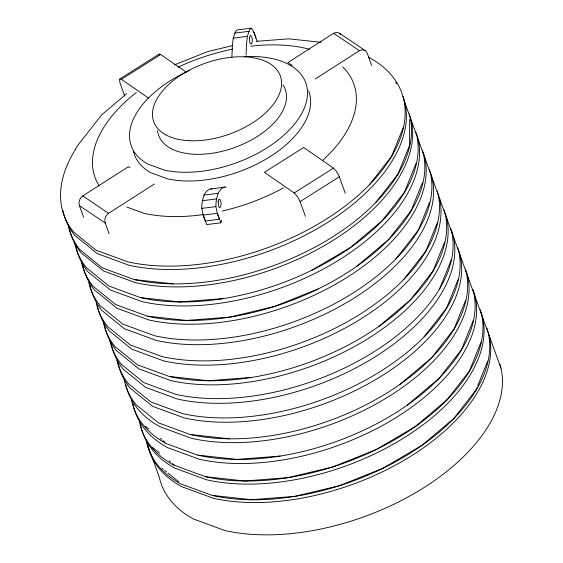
<?xml version="1.0" encoding="UTF-8"?>
<svg xmlns="http://www.w3.org/2000/svg" width="563" height="563" viewBox="0 0 563 563"><rect width="100%" height="100%" fill="white"/><g stroke="black" fill="none" stroke-linecap="round" stroke-linejoin="round"><path stroke-width="0.84" d="M409.611 145.564L409.688 119.342M226.199 187.043C222.336 186.656 219.697 190.294 218.099 193.32A132.305 41.409 82.8 0 0 216.649 198.922A19.698 6.165 82.8 0 0 216.009 203.173L215.882 206.6L217.459 213.56A22.126 6.925 82.8 0 0 219.535 219.232L205.382 221.013A22.126 6.925 82.8 0 1 203.306 215.333L201.73 208.38L201.857 204.946A19.698 6.165 82.8 0 1 202.497 200.702M231.921 56.926L232.322 46.145L233.251 38.136A132.305 41.409 82.8 0 1 234.905 33.09A19.698 6.165 82.8 0 1 236.207 30.676L237.304 29.923L251.457 28.15L253.871 32.225A22.126 6.925 82.8 0 1 255.926 37.967M246.073 55.153L246.474 44.364L247.403 36.363A132.305 41.409 82.8 0 1 249.057 31.31A19.698 6.165 82.8 0 1 250.359 28.903L251.457 28.15M158.682 54.914L159.477 54.013L160.701 54.512L186.254 72.212M220.83 222.814L217.395 213.307L203.236 215.087L206.677 224.588L220.83 222.814L221.555 220.344M391.637 156.303L403.326 127.308M398.041 173.974L409.407 145.789M404.452 192.187L416.12 163.228M411.004 210.956L422.334 182.841M418.253 230.351L429.604 202.201M425.853 251.175L437.535 222.202M432.975 271L444.65 242.041M439.541 288.995L451.385 259.634M446.515 308.235L458.191 279.269M454.045 329.024L465.721 300.058M461.456 349.672L473.131 320.713M469.246 371.376L480.915 342.431M476.002 390.025L476.974 387.618M477.628 386.007L487.671 361.08M216.649 198.922L202.497 200.695A132.305 41.409 82.8 0 1 203.947 195.094L206.431 191.399L209.169 189.281L224.75 187.064M75.238 149.35L78.707 144.149L101.755 114.789L126.675 93.62M369.229 184.96L391.757 156.05M375.648 202.666L398.175 173.763M404.649 191.92L382.136 220.809L350.334 247.6L311.423 270.479M388.667 239.486L411.138 210.653M395.916 258.903L418.429 230.014M403.495 279.755L426.008 250.866M433.172 270.719L410.659 299.607L378.864 326.406M424.15 336.822L446.67 307.926M454.214 328.757L431.694 357.653L399.892 384.452M461.646 349.391L439.133 378.28L407.338 405.071M446.86 399.983L469.352 371.13M453.63 418.661L476.115 389.8M357.033 266.088L388.829 239.296M446.987 399.821L415.177 426.627L376.253 449.513L332.853 466.917L287.953 477.656L244.602 480.992L205.755 476.706M453.764 418.527L421.954 445.333L383.023 468.219L339.63 485.623L294.723 496.362L251.365 499.705M159.174 54.069L119.673 79.066L119.75 82.17L124.768 96.104M129.94 167.619L128.505 166.648L82.782 195.924C79.707 197.951 78.215 202.138 79.418 205.636L83.584 217.149M154.325 184.052L108.603 213.321C105.527 215.347 104.035 219.535 105.239 223.032L109.109 233.722M371.707 65.582L367.238 53.246L365.964 51.17L339.559 33.259L336.702 32.323L333.613 33.287L287.89 62.563L292.19 65.463M315.181 79.017L359.433 50.684L362.523 49.72L365.38 50.656M119.905 78.897L121.432 79.334L160.701 54.512M333.486 168.14L303.668 147.485L264.399 172.306L294.21 192.961L333.486 168.14L336.16 170.941L338.652 175.128L345.302 193.243M305.435 216.424L300.079 201.624L339.348 176.803M174.467 64.893L207.67 51.578L232.808 45.568M318.116 288.967L274.744 306.363L229.859 317.096L186.522 320.431L147.689 316.146M234.905 33.09L249.057 31.31M233.251 38.136L247.403 36.363M203.947 195.094L218.099 193.32M201.73 208.38L215.882 206.6M210.59 188.844L212.047 188.823M256.517 41.296L288.756 38.847L321.051 42.302M223.166 298.608L179.829 301.944L141.003 297.658M251.689 377.407L208.359 380.743L169.526 376.464M280.17 456.079L236.833 459.415L198.007 455.129M134.36 279.565L173.214 283.858M190.512 434.516L229.352 438.802M212.744 495.433L251.534 499.712M126.914 207.064L143.903 213.293A137.583 76.54 -19.9 0 0 203.398 214.559M333.613 33.287L359.433 50.684M82.782 195.924L108.603 213.321M79.418 205.636L105.239 223.032M121.432 79.334L148.407 98.025M294.21 192.961L297.44 196.543L300.079 201.624M145.395 426.261L148.773 428.999M160.258 438.324L161.609 439.421M162.96 440.519L164.987 442.159M152.277 447.17L159.716 453.208M169.181 460.893L170.54 461.991M172.567 463.638L174.593 465.284M161.968 468.212L163.319 469.31M164.67 470.408L166.697 472.054M168.048 473.145L178.865 481.921M339.559 33.259L340.657 34.385M404.959 102.952L410.153 117.301M411.257 120.341L416.711 135.423M418.154 139.392L423.418 153.938M424.769 157.668L430.477 173.446M432.173 178.126L438.035 194.312M439.583 198.591L445.234 214.214M446.712 218.289L451.695 232.055M453.398 236.763L458.69 251.379M460.245 255.665L466.248 272.253M467.635 276.081L473.715 292.88M475.193 296.961L481.534 314.478M482.646 317.546L488.311 333.212M489.324 335.998L501.014 368.301M253.786 32.042L257.228 41.542M147.576 444.911L159.273 477.213A179.639 99.933 -19.9 0 0 193.25 518.917L225.003 530.557A179.639 99.933 -19.9 0 0 419.238 490.528A179.639 99.933 -19.9 0 0 499.895 364.099M282.95 84.858A67.335 37.461 -19.9 0 1 234.94 147.436A67.335 37.461 -19.9 0 1 157.506 130.595M409.28 113.937A179.639 99.933 -19.9 0 1 327.736 239.915A179.639 99.933 -19.9 0 1 134.142 279.558L102.389 267.918L79.974 249.726A179.639 99.933 -19.9 0 1 68.412 226.213M403.009 96.28A179.639 99.933 -19.9 0 1 325.111 224.011A179.639 99.933 -19.9 0 1 128.948 265.215L97.202 253.575L74.78 235.376A179.639 99.933 -19.9 0 1 62.873 210.224M395.578 82.282A179.639 99.933 -19.9 0 1 396.598 83.746M415.846 132.059A179.639 99.933 -19.9 0 1 334.295 258.044A179.639 99.933 -19.9 0 1 140.701 297.679L108.955 286.039L86.533 267.847A179.639 99.933 -19.9 0 1 74.626 242.695M417.028 135.197A179.639 99.933 -19.9 0 1 336.378 261.626A179.639 99.933 -19.9 0 1 142.136 301.648L110.39 290.008L87.969 271.816A179.639 99.933 -19.9 0 1 76.061 246.664M368.343 57.095A179.639 99.933 -19.9 0 1 355.281 197.916A179.639 99.933 -19.9 0 1 127.717 261.809L95.97 250.169L73.549 231.977A179.639 99.933 -19.9 0 1 73.788 152.179M74.203 151.482A179.639 99.933 -19.9 0 1 75.477 149.406M342.621 66.835A137.583 76.54 -19.9 0 1 322.423 160.638M283.323 187.993A137.583 76.54 -19.9 0 1 222.068 211.083M99.285 186.114A137.583 76.54 -19.9 0 1 136.401 92.431M178.042 67.173A137.583 76.54 -19.9 0 1 232.709 49.108M250.824 46.208A137.583 76.54 -19.9 0 1 309.418 49.27M244.3 56.68A92.782 51.613 -19.9 0 1 297.651 119.989A92.782 51.613 -19.9 0 1 164.206 170.061L147.809 164.051A92.782 51.613 -19.9 0 1 189.245 70.593M450.822 228.691A179.639 99.933 -19.9 0 1 369.279 354.676A179.639 99.933 -19.9 0 1 175.677 394.311L143.931 382.671L121.517 364.479A179.639 99.933 -19.9 0 1 109.602 339.327M445.326 213.264A179.639 99.933 -19.9 0 1 365.577 340.129A179.639 99.933 -19.9 0 1 170.695 380.546L138.948 368.906L116.527 350.714A179.639 99.933 -19.9 0 1 104.465 324.724M452.012 231.738A179.639 99.933 -19.9 0 1 372.27 358.61A179.639 99.933 -19.9 0 1 177.387 399.026L145.641 387.379L123.22 369.187A179.639 99.933 -19.9 0 1 111.15 343.205M308.7 90.953A92.782 51.613 -19.9 0 1 269.135 157.225A92.782 51.613 -19.9 0 1 167.366 178.788L150.968 172.778A92.782 51.613 -19.9 0 1 133.417 151.236M410.624 117.815A179.639 99.933 -19.9 0 1 328.194 243.35A179.639 99.933 -19.9 0 1 135.24 282.605L103.493 270.958L81.072 252.766A179.639 99.933 -19.9 0 1 69.165 227.614M437.162 190.948A179.639 99.933 -19.9 0 1 355.619 316.934A179.639 99.933 -19.9 0 1 162.017 356.569L130.271 344.929L107.85 326.737A179.639 99.933 -19.9 0 1 96.287 303.232M431.054 173.932A179.639 99.933 -19.9 0 1 350.397 300.361A179.639 99.933 -19.9 0 1 156.162 340.39L124.409 328.75L101.994 310.551A179.639 99.933 -19.9 0 1 90.08 285.399M457.571 247.178A179.639 99.933 -19.9 0 1 376.914 373.607A179.639 99.933 -19.9 0 1 182.672 413.636L150.926 401.996L128.505 383.804A179.639 99.933 -19.9 0 1 116.949 360.292M429.358 169.245A179.639 99.933 -19.9 0 1 348.701 295.674A179.639 99.933 -19.9 0 1 154.466 335.703L122.713 324.063L100.298 305.864A179.639 99.933 -19.9 0 1 88.736 282.359M438.457 194.397A179.639 99.933 -19.9 0 1 357.808 320.826A179.639 99.933 -19.9 0 1 163.566 360.855L131.819 349.215L109.398 331.016A179.639 99.933 -19.9 0 1 97.49 305.864M458.859 250.641A179.639 99.933 -19.9 0 1 379.11 377.513A179.639 99.933 -19.9 0 1 184.228 417.929L152.482 406.289L130.06 388.09A179.639 99.933 -19.9 0 1 117.998 362.108M423.383 152.643A179.639 99.933 -19.9 0 1 343.634 279.508A179.639 99.933 -19.9 0 1 148.752 319.925L117.005 308.285L94.584 290.093A179.639 99.933 -19.9 0 1 82.522 264.103M472.843 289.516A179.639 99.933 -19.9 0 1 391.299 415.501A179.639 99.933 -19.9 0 1 197.697 455.143L165.951 443.496A179.639 99.933 -19.9 0 1 131.622 400.152M480.148 309.453A179.639 99.933 -19.9 0 1 400.399 436.318A179.639 99.933 -19.9 0 1 205.516 476.734L173.77 465.094A179.639 99.933 -19.9 0 1 139.441 421.743M473.525 291.106A179.639 99.933 -19.9 0 1 394.698 418.415A179.639 99.933 -19.9 0 1 199.175 459.218L167.429 447.578A179.639 99.933 -19.9 0 1 133.1 404.227M481.259 312.521A179.639 99.933 -19.9 0 1 401.51 439.393A179.639 99.933 -19.9 0 1 206.628 479.81L174.882 468.163A179.639 99.933 -19.9 0 1 140.398 423.988M486.925 328.187A179.639 99.933 -19.9 0 1 407.183 455.059A179.639 99.933 -19.9 0 1 212.3 495.475L180.554 483.828A179.639 99.933 -19.9 0 1 146.225 440.484M488.452 332.634A179.639 99.933 -19.9 0 1 406.901 458.62A179.639 99.933 -19.9 0 1 213.307 498.255L181.56 486.615A179.639 99.933 -19.9 0 1 147.232 443.264M466.509 271.887A179.639 99.933 -19.9 0 1 385.859 398.315A179.639 99.933 -19.9 0 1 191.617 438.338L159.871 426.698A179.639 99.933 -19.9 0 1 125.887 384.993M465.376 268.896A179.639 99.933 -19.9 0 1 383.832 394.874A179.639 99.933 -19.9 0 1 190.231 434.516L158.484 422.869L136.063 404.677A179.639 99.933 -19.9 0 1 124.156 379.525M444.116 210.02A179.639 99.933 -19.9 0 1 363.459 336.449A179.639 99.933 -19.9 0 1 169.224 376.471L137.478 364.831L115.056 346.639A179.639 99.933 -19.9 0 1 103.493 323.134M422.546 150.574A179.639 99.933 -19.9 0 1 341.002 276.553A179.639 99.933 -19.9 0 1 147.4 316.195L115.654 304.555L93.233 286.363A179.639 99.933 -19.9 0 1 81.325 261.204M249.402 38.193L249.81 42.506L250.465 43.823L251.211 44.048C252.822 41.662 252.674 37.559 250.76 35.385L250.049 35.75L249.402 38.193M218.191 201.477L218.486 205.833L219.106 207.304L219.851 207.712C221.695 205.467 221.329 201.35 219.633 199.056L218.599 199.759L218.191 201.477M188.844 140.694A67.335 37.461 -19.9 0 0 281.451 80.502A67.335 37.461 -19.9 0 0 180.8 75.16A67.335 37.461 -19.9 0 0 188.844 140.694"/></g></svg>
